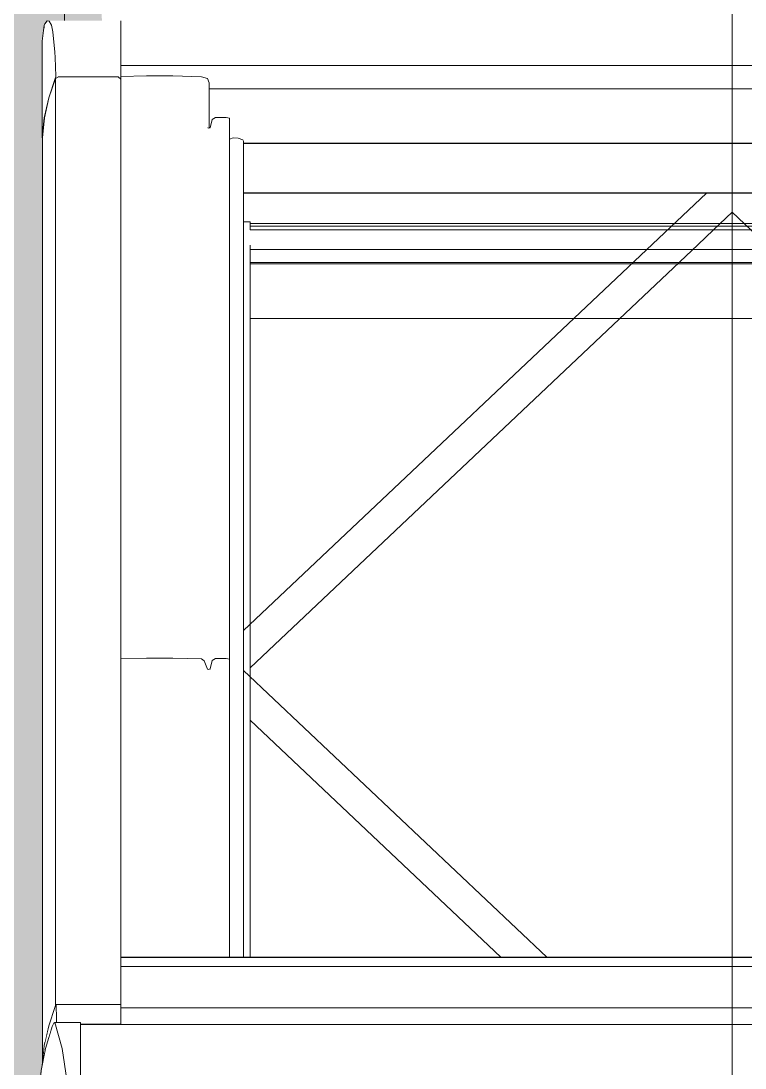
# Model space of a CAD drawing. Header units: metres. Extents: x -208 to 1512, y -277 to 123.
# Drawn here: x 841.46 to 841.907, y -3.63 to -2.984 of the extents above; entities that cross this region are included whole.
import ezdxf

# ---------------------------------------------------------------- set-up
doc = ezdxf.new("R2010")
doc.units = ezdxf.units.M
doc.header["$MEASUREMENT"] = 0
doc.linetypes.add('Wipeout_Contour', pattern=[1, 0, -1])
for name, color, linetype in [('325 Dachfenster', 7, 'Continuous'), ('330 Dachaufbau', 7, 'Continuous'), ('918 Lageplan Beschriftung.x', 7, 'Continuous')]:
    doc.layers.add(name, color=color, linetype=linetype)

# ---------------------------------------------------------------- blocks, each defined once
blk = doc.blocks.new('Dachfläche_60_5', base_point=(837.91228, -4.6))
at = {"layer": '330 Dachaufbau', "linetype": 'Continuous', "lineweight": 0, "true_color": 0x000000}
h = blk.add_hatch(color=18, dxfattribs=at)
h.paths.add_polyline_path([(844.09731, -4.5), (844.09716, -4.54333), (844.09697, -4.6), (844.22771, -4.6), (844.24327, 0.07), (843.21228, 0.07), (843.21228, -0.77152), (841.46228, -0.77152), (841.46228, 0.07), (840.45228, 0.07), (840.45228, -0.4), (840.76228, -0.4), (840.76228, -0.73528), (837.91228, -0.73528), (837.91228, -4.5)])
h.paths.add_polyline_path([(843.18728, -3.79873), (841.48728, -3.79873), (841.48728, -2.1975), (843.18728, -2.1975)], flags=0)
h.paths.add_polyline_path([(840.24913, -2.1975), (840.24913, -3.79873), (838.54913, -3.79873), (838.54913, -2.1975)], flags=0)
at = {"layer": '330 Dachaufbau', "color": 7, "linetype": 'Continuous', "lineweight": 18, "flags": 128}
blk.add_lwpolyline([(841.48728, -2.1975), (841.48728, -3.79873)], dxfattribs=at)
blk = doc.blocks.new('DF Marker 27[1467]_5', base_point=(841.89913, -2.22182))
at = {"layer": '325 Dachfenster', "color": 7, "linetype": 'Continuous', "lineweight": 13}
blk.add_line((841.89913, 1.53443), (841.89913, -4.11337), dxfattribs=at)
blk = doc.blocks.new('VELUX SlopeRoofBundle[39]_5', base_point=(825.25728, 0))
at = {"color": 254, "linetype": 'Wipeout_Contour', "lineweight": 0, "ltscale": 6735.235662}
blk.add_wipeout([(841.50987, -2.95926), (841.51025, -2.98422), (841.52193, -2.98422), (841.52193, -3.01187), (842.27633, -3.01187), (842.27633, -2.98422), (842.28801, -2.98422), (842.28839, -2.95926)], dxfattribs=at).dxf.layer = '325 Dachfenster'
at = {"color": 254, "linetype": 'Wipeout_Contour', "lineweight": 0, "ltscale": 3366.410113}
blk.add_wipeout([(841.59443, -3.05656), (841.59443, -3.56164), (841.59723, -3.56164), (841.59723, -3.05769)], dxfattribs=at).dxf.layer = '325 Dachfenster'
at = {"color": 254, "linetype": 'Wipeout_Contour', "lineweight": 0, "ltscale": 3366.148766}
blk.add_wipeout([(841.52193, -3.37775), (841.52193, -3.56164), (841.53783, -3.56164), (841.53783, -3.37723)], dxfattribs=at).dxf.layer = '325 Dachfenster'
at = {"color": 254, "linetype": 'Wipeout_Contour', "lineweight": 0, "ltscale": 3366.332612}
blk.add_wipeout([(841.57543, -3.38402), (841.57543, -3.56164), (841.57623, -3.56164), (841.57623, -3.38423)], dxfattribs=at).dxf.layer = '325 Dachfenster'
at = {"color": 254, "linetype": 'Wipeout_Contour', "lineweight": 0, "ltscale": 4207.177178}
blk.add_wipeout([(841.47283, -3.63161), (841.47283, -3.78697), (841.47475, -3.77738), (841.47543, -3.77361), (841.47543, -3.61796)], dxfattribs=at).dxf.layer = '325 Dachfenster'
at = {"color": 254, "linetype": 'Wipeout_Contour', "lineweight": 0, "ltscale": 6731.223519}
blk.add_wipeout([(841.59723, -3.05769), (841.59723, -3.56164), (841.59773, -3.56164), (841.59773, -3.0818), (841.59763, -3.08153), (841.59763, -3.05967), (841.59773, -3.05967), (841.59773, -3.05854)], dxfattribs=at).dxf.layer = '325 Dachfenster'
at = {"color": 254, "linetype": 'Wipeout_Contour', "lineweight": 0, "ltscale": 3366.212954}
blk.add_wipeout([(841.53783, -3.37723), (841.53783, -3.56164), (841.55403, -3.56164), (841.55403, -3.37723)], dxfattribs=at).dxf.layer = '325 Dachfenster'
at = {"color": 254, "linetype": 'Wipeout_Contour', "lineweight": 0, "ltscale": 3366.335813}
blk.add_wipeout([(841.57623, -3.38423), (841.57623, -3.56164), (841.57703, -3.56164), (841.57703, -3.38395)], dxfattribs=at).dxf.layer = '325 Dachfenster'
at = {"color": 254, "linetype": 'Wipeout_Contour', "lineweight": 0, "ltscale": 4207.203266}
blk.add_wipeout([(841.47543, -3.77361), (841.47842, -3.76324), (841.47953, -3.75858), (841.47953, -3.60447), (841.47543, -3.61796)], dxfattribs=at).dxf.layer = '325 Dachfenster'
at = {"color": 254, "linetype": 'Wipeout_Contour', "lineweight": 0, "ltscale": 3367.619817}
blk.add_wipeout([(841.59773, -3.09043), (841.59773, -3.0905), (842.20053, -3.0905), (842.20053, -3.09043)], dxfattribs=at).dxf.layer = '325 Dachfenster'
at = {"color": 254, "linetype": 'Wipeout_Contour', "lineweight": 0, "ltscale": 3366.319382}
blk.add_wipeout([(841.57163, -3.3778), (841.57163, -3.56164), (841.57343, -3.56164), (841.57343, -3.37886)], dxfattribs=at).dxf.layer = '325 Dachfenster'
at = {"color": 254, "linetype": 'Wipeout_Contour', "lineweight": 0, "ltscale": 10098.689274}
blk.add_wipeout([(841.47953, -3.75858), (841.4803, -3.75667), (841.48238, -3.74981), (841.4837, -3.74323), (841.48744, -3.71311), (841.48952, -3.68525), (841.48995, -3.65986), (841.48867, -3.63738), (841.48578, -3.618), (841.48128, -3.60202), (841.48064, -3.6023), (841.47953, -3.60447)], dxfattribs=at).dxf.layer = '325 Dachfenster'
at = {"color": 254, "linetype": 'Wipeout_Contour', "lineweight": 0, "ltscale": 3365.929887}
blk.add_wipeout([(841.47343, -3.62846), (841.47473, -3.62164), (841.47473, -3.6162), (841.47343, -3.62845)], dxfattribs=at).dxf.layer = '325 Dachfenster'
at = {"color": 254, "linetype": 'Wipeout_Contour', "lineweight": 0, "ltscale": 3366.327086}
blk.add_wipeout([(841.57343, -3.37886), (841.57343, -3.56164), (841.57543, -3.56164), (841.57543, -3.38402)], dxfattribs=at).dxf.layer = '325 Dachfenster'
at = {"color": 254, "linetype": 'Wipeout_Contour', "lineweight": 0, "ltscale": 3365.708801}
blk.add_wipeout([(841.48128, -3.60202), (841.48578, -3.618), (841.49713, -3.618), (841.49713, -3.60202)], dxfattribs=at).dxf.layer = '325 Dachfenster'
at = {"color": 254, "linetype": 'Wipeout_Contour', "lineweight": 0, "ltscale": 4207.661402}
blk.add_wipeout([(841.47473, -3.6162), (841.47473, -3.62164), (841.47543, -3.61796), (841.47743, -3.61138), (841.47743, -3.60403)], dxfattribs=at).dxf.layer = '325 Dachfenster'
at = {"color": 254, "linetype": 'Wipeout_Contour', "lineweight": 0, "ltscale": 3366.280566}
blk.add_wipeout([(841.55403, -3.37723), (841.55403, -3.56164), (841.57163, -3.56164), (841.57163, -3.3778)], dxfattribs=at).dxf.layer = '325 Dachfenster'
at = {"color": 254, "linetype": 'Wipeout_Contour', "lineweight": 0, "ltscale": 3366.340086}
blk.add_wipeout([(841.57703, -3.38395), (841.57703, -3.56164), (841.57833, -3.56164), (841.57833, -3.37879)], dxfattribs=at).dxf.layer = '325 Dachfenster'
at = {"color": 254, "linetype": 'Wipeout_Contour', "lineweight": 0, "ltscale": 5889.627985}
blk.add_wipeout([(841.47743, -3.61138), (841.47953, -3.60447), (841.48064, -3.6023), (841.48128, -3.60202), (841.48143, -3.60202), (841.48143, -3.59208), (841.47743, -3.60403)], dxfattribs=at).dxf.layer = '325 Dachfenster'
at = {"color": 254, "linetype": 'Wipeout_Contour', "lineweight": 0, "ltscale": 3366.069579}
blk.add_wipeout([(841.49713, -3.60294), (841.49713, -3.60322), (841.52193, -3.60322), (841.52193, -3.60294)], dxfattribs=at).dxf.layer = '325 Dachfenster'
at = {"color": 254, "linetype": 'Wipeout_Contour', "lineweight": 0, "ltscale": 3365.746023}
blk.add_wipeout([(841.48578, -3.618), (841.48867, -3.63738), (841.49713, -3.63738), (841.49713, -3.618)], dxfattribs=at).dxf.layer = '325 Dachfenster'
at = {"color": 254, "linetype": 'Wipeout_Contour', "lineweight": 0, "ltscale": 4207.062921}
blk.add_wipeout([(841.47363, -3.05626), (841.47363, -3.62657), (841.47473, -3.6162), (841.47493, -3.6153), (841.47493, -3.04401)], dxfattribs=at).dxf.layer = '325 Dachfenster'
at = {"color": 254, "linetype": 'Wipeout_Contour', "lineweight": 0, "ltscale": 3366.346784}
blk.add_wipeout([(841.57833, -3.37879), (841.57833, -3.56164), (841.58043, -3.56164), (841.58043, -3.37752)], dxfattribs=at).dxf.layer = '325 Dachfenster'
at = {"color": 254, "linetype": 'Wipeout_Contour', "lineweight": 0, "ltscale": 5048.844229}
blk.add_wipeout([(841.48143, -3.59208), (841.48143, -3.60202), (841.48233, -3.60202), (841.48233, -3.59999), (841.48197, -3.59082), (841.48188, -3.5909)], dxfattribs=at).dxf.layer = '325 Dachfenster'
at = {"layer": '325 Dachfenster', "linetype": 'Continuous', "lineweight": 0, "flags": 128}
blk.add_lwpolyline([(841.47343, -3.62845), (841.47343, -3.62846)], dxfattribs=at)
at = {"color": 254, "linetype": 'Wipeout_Contour', "lineweight": 0, "ltscale": 4206.993579}
blk.add_wipeout([(841.47493, -3.6153), (841.47743, -3.60403), (841.47763, -3.60344), (841.47763, -3.03184), (841.47493, -3.04401)], dxfattribs=at).dxf.layer = '325 Dachfenster'
at = {"color": 254, "linetype": 'Wipeout_Contour', "lineweight": 0, "ltscale": 3366.322933}
blk.add_wipeout([(841.57543, -3.0503), (841.57343, -3.04514), (841.57343, -3.37886), (841.57543, -3.38402)], dxfattribs=at).dxf.layer = '325 Dachfenster'
at = {"color": 254, "linetype": 'Wipeout_Contour', "lineweight": 0, "ltscale": 3366.364154}
blk.add_wipeout([(841.58043, -3.37752), (841.58043, -3.56164), (841.58703, -3.56164), (841.58703, -3.37752)], dxfattribs=at).dxf.layer = '325 Dachfenster'
at = {"color": 254, "linetype": 'Wipeout_Contour', "lineweight": 0, "ltscale": 3366.030333}
blk.add_wipeout([(841.52193, -3.59082), (841.48197, -3.59082), (841.48233, -3.59999), (841.52193, -3.59999)], dxfattribs=at).dxf.layer = '325 Dachfenster'
at = {"color": 254, "linetype": 'Wipeout_Contour', "lineweight": 0, "ltscale": 3366.276489}
blk.add_wipeout([(841.57163, -3.04408), (841.55403, -3.04351), (841.55403, -3.37723), (841.57163, -3.3778)], dxfattribs=at).dxf.layer = '325 Dachfenster'
at = {"color": 254, "linetype": 'Wipeout_Contour', "lineweight": 0, "ltscale": 3366.381166}
blk.add_wipeout([(841.58703, -3.37752), (841.58703, -3.56164), (841.58893, -3.56164), (841.58893, -3.37801)], dxfattribs=at).dxf.layer = '325 Dachfenster'
at = {"color": 254, "linetype": 'Wipeout_Contour', "lineweight": 0, "ltscale": 5049.303834}
blk.add_wipeout([(841.48233, -3.59999), (841.48233, -3.60202), (841.49713, -3.60202), (841.49713, -3.60294), (841.52193, -3.60294), (841.52193, -3.59999)], dxfattribs=at).dxf.layer = '325 Dachfenster'
at = {"color": 254, "linetype": 'Wipeout_Contour', "lineweight": 0, "ltscale": 4206.986658}
blk.add_wipeout([(841.47763, -3.03184), (841.47763, -3.60344), (841.48143, -3.59208), (841.48163, -3.59156), (841.48163, -3.01989)], dxfattribs=at).dxf.layer = '325 Dachfenster'
at = {"color": 254, "linetype": 'Wipeout_Contour', "lineweight": 0, "ltscale": 3366.3153}
blk.add_wipeout([(841.57343, -3.04514), (841.57163, -3.04408), (841.57163, -3.3778), (841.57343, -3.37886)], dxfattribs=at).dxf.layer = '325 Dachfenster'
at = {"color": 254, "linetype": 'Wipeout_Contour', "lineweight": 0, "ltscale": 3366.387231}
blk.add_wipeout([(841.58893, -3.05731), (841.58893, -3.56164), (841.59133, -3.56164), (841.59133, -3.05649)], dxfattribs=at).dxf.layer = '325 Dachfenster'
at = {"color": 254, "linetype": 'Wipeout_Contour', "lineweight": 0, "ltscale": 3367.627875}
blk.add_wipeout([(842.27633, -3.59644), (841.52193, -3.59644), (841.52193, -3.59875), (842.27633, -3.59875)], dxfattribs=at).dxf.layer = '325 Dachfenster'
at = {"color": 254, "linetype": 'Wipeout_Contour', "lineweight": 0, "ltscale": 3367.62811}
blk.add_wipeout([(842.30113, -3.60322), (841.49713, -3.60322), (841.49713, -3.61935), (842.30113, -3.61935)], dxfattribs=at).dxf.layer = '325 Dachfenster'
at = {"layer": '325 Dachfenster', "linetype": 'Continuous', "lineweight": 0, "flags": 128}
for points in [[(841.48128, -3.60202), (841.48578, -3.618), (841.48867, -3.63738), (841.48995, -3.65986), (841.48952, -3.68525), (841.48744, -3.71311), (841.4837, -3.74323), (841.48238, -3.74981), (841.4803, -3.75667), (841.47953, -3.75858), (841.47842, -3.76324), (841.47543, -3.77361), (841.47475, -3.77738), (841.47283, -3.78697), (841.47248, -3.79054), (841.47153, -3.79916), (841.47153, -3.80235), (841.47152, -3.81267), (841.47151, -3.82144), (841.4715, -3.82879)], [(841.48064, -3.6023), (841.47953, -3.60447), (841.47543, -3.61796), (841.47283, -3.63161), (841.47153, -3.64552), (841.47153, -3.64685)], [(841.48064, -3.6023), (841.48128, -3.60202)], [(841.48128, -3.60202), (841.49713, -3.60202)]]:
    blk.add_lwpolyline(points, dxfattribs=at)
at = {"color": 254, "linetype": 'Wipeout_Contour', "lineweight": 0, "ltscale": 3366.034082}
blk.add_wipeout([(841.48343, -3.01893), (841.48343, -3.59082), (841.52023, -3.59082), (841.52023, -3.01893)], dxfattribs=at).dxf.layer = '325 Dachfenster'
at = {"color": 254, "linetype": 'Wipeout_Contour', "lineweight": 0, "ltscale": 5050.237484}
blk.add_wipeout([(841.57543, -3.38402), (841.57623, -3.38423), (841.57623, -3.05055), (841.57553, -3.05036), (841.57553, -3.05033), (841.57543, -3.0503)], dxfattribs=at).dxf.layer = '325 Dachfenster'
at = {"color": 254, "linetype": 'Wipeout_Contour', "lineweight": 0, "ltscale": 3366.398302}
blk.add_wipeout([(841.59133, -3.05649), (841.59133, -3.56164), (841.59443, -3.56164), (841.59443, -3.05656)], dxfattribs=at).dxf.layer = '325 Dachfenster'
at = {"color": 254, "linetype": 'Wipeout_Contour', "lineweight": 0, "ltscale": 3367.627957}
blk.add_wipeout([(841.52193, -3.60322), (842.27633, -3.60322), (842.27633, -3.6015), (841.52193, -3.6015)], dxfattribs=at).dxf.layer = '325 Dachfenster'
at = {"color": 254, "linetype": 'Wipeout_Contour', "lineweight": 0, "ltscale": 3367.628432}
blk.add_wipeout([(841.49713, -3.61935), (841.49713, -3.64056), (842.30113, -3.64056), (842.30113, -3.61935)], dxfattribs=at).dxf.layer = '325 Dachfenster'
at = {"layer": '325 Dachfenster', "linetype": 'Continuous', "lineweight": 0, "flags": 128}
blk.add_lwpolyline([(841.49713, -3.82879), (841.49713, -3.82144), (841.49713, -3.81267), (841.49713, -3.80235), (841.49713, -3.79054), (841.49713, -3.77738), (841.49713, -3.76324), (841.49713, -3.75667), (841.49713, -3.74981), (841.49713, -3.74323), (841.49713, -3.71311), (841.49713, -3.68525), (841.49713, -3.65986), (841.49713, -3.63738), (841.49713, -3.618), (841.49713, -3.60202)], dxfattribs=at)
at = {"color": 254, "linetype": 'Wipeout_Contour', "lineweight": 0, "ltscale": 5049.615787}
blk.add_wipeout([(841.48163, -3.01989), (841.48163, -3.59156), (841.48188, -3.5909), (841.48197, -3.59082), (841.48343, -3.59082), (841.48343, -3.01893)], dxfattribs=at).dxf.layer = '325 Dachfenster'
at = {"color": 254, "linetype": 'Wipeout_Contour', "lineweight": 0, "ltscale": 3366.111098}
blk.add_wipeout([(841.52023, -3.01893), (841.52023, -3.59082), (841.52193, -3.59082), (841.52193, -3.02019)], dxfattribs=at).dxf.layer = '325 Dachfenster'
at = {"color": 254, "linetype": 'Wipeout_Contour', "lineweight": 0, "ltscale": 3366.376827}
blk.add_wipeout([(841.58703, -3.04383), (841.58703, -3.37752), (841.58893, -3.37801), (841.58893, -3.04433)], dxfattribs=at).dxf.layer = '325 Dachfenster'
at = {"color": 254, "linetype": 'Wipeout_Contour', "lineweight": 0, "ltscale": 3366.33179}
blk.add_wipeout([(841.57623, -3.05055), (841.57623, -3.38423), (841.57703, -3.38395), (841.57703, -3.05027)], dxfattribs=at).dxf.layer = '325 Dachfenster'
at = {"color": 254, "linetype": 'Wipeout_Contour', "lineweight": 0, "ltscale": 3367.619624}
blk.add_wipeout([(841.59763, -3.07982), (842.20063, -3.07982), (842.20063, -3.0748), (841.59763, -3.0748)], dxfattribs=at).dxf.layer = '325 Dachfenster'
at = {"layer": '325 Dachfenster', "linetype": 'Continuous', "lineweight": 0, "flags": 128}
for points in [[(841.57343, -3.37886), (841.57163, -3.3778)], [(841.47343, -3.62845), (841.47473, -3.6162), (841.47743, -3.60403), (841.48143, -3.59208), (841.48188, -3.5909)], [(841.48188, -3.5909), (841.48197, -3.59082)], [(841.48197, -3.59082), (841.48233, -3.59999), (841.48233, -3.60202)]]:
    blk.add_lwpolyline(points, dxfattribs=at)
at = {"color": 254, "linetype": 'Wipeout_Contour', "lineweight": 0, "ltscale": 3366.118289}
blk.add_wipeout([(841.48143, -3.01989), (841.48185, -3.01879), (841.48194, -3.01836), (841.48143, -3.00685)], dxfattribs=at).dxf.layer = '325 Dachfenster'
at = {"color": 254, "linetype": 'Wipeout_Contour', "lineweight": 0, "ltscale": 3366.14469}
blk.add_wipeout([(841.52193, -3.37775), (841.53783, -3.37723), (841.53783, -3.04351), (841.52193, -3.04403)], dxfattribs=at).dxf.layer = '325 Dachfenster'
at = {"color": 254, "linetype": 'Wipeout_Contour', "lineweight": 0, "ltscale": 3366.335971}
blk.add_wipeout([(841.57703, -3.05027), (841.57703, -3.38395), (841.57833, -3.37879), (841.57833, -3.04511)], dxfattribs=at).dxf.layer = '325 Dachfenster'
at = {"color": 254, "linetype": 'Wipeout_Contour', "lineweight": 0, "ltscale": 6735.239051}
blk.add_wipeout([(842.20063, -3.08067), (841.59763, -3.08067), (841.59763, -3.08153), (841.59773, -3.0818), (841.59773, -3.08258), (842.20053, -3.08258), (842.20053, -3.0818), (842.20063, -3.08153)], dxfattribs=at).dxf.layer = '325 Dachfenster'
at = {"color": 254, "linetype": 'Wipeout_Contour', "lineweight": 0, "ltscale": 3367.627315}
blk.add_wipeout([(841.52193, -3.56177), (841.52193, -3.56751), (842.27633, -3.56751), (842.27633, -3.56177)], dxfattribs=at).dxf.layer = '325 Dachfenster'
at = {"color": 254, "linetype": 'Wipeout_Contour', "lineweight": 0, "ltscale": 3367.627442}
blk.add_wipeout([(842.27633, -3.57098), (841.52193, -3.57098), (841.52193, -3.57329), (842.27633, -3.57329)], dxfattribs=at).dxf.layer = '325 Dachfenster'
at = {"color": 254, "linetype": 'Wipeout_Contour', "lineweight": 0, "ltscale": 3367.62759}
blk.add_wipeout([(841.52193, -3.5791), (841.52193, -3.58259), (842.27633, -3.58259), (842.27633, -3.5791)], dxfattribs=at).dxf.layer = '325 Dachfenster'
at = {"color": 254, "linetype": 'Wipeout_Contour', "lineweight": 0, "ltscale": 3367.627788}
blk.add_wipeout([(841.52193, -3.59202), (841.52193, -3.59296), (842.27633, -3.59296), (842.27633, -3.59202)], dxfattribs=at).dxf.layer = '325 Dachfenster'
at = {"layer": '325 Dachfenster', "linetype": 'Continuous', "lineweight": 0, "flags": 128}
for points in [[(841.57623, -3.38423), (841.57543, -3.38402)], [(841.57703, -3.38395), (841.57623, -3.38423)]]:
    blk.add_lwpolyline(points, dxfattribs=at)
at = {"color": 254, "linetype": 'Wipeout_Contour', "lineweight": 0, "ltscale": 3366.208888}
blk.add_wipeout([(841.53783, -3.04351), (841.53783, -3.37723), (841.55403, -3.37723), (841.55403, -3.04351)], dxfattribs=at).dxf.layer = '325 Dachfenster'
at = {"color": 254, "linetype": 'Wipeout_Contour', "lineweight": 0, "ltscale": 3366.342727}
blk.add_wipeout([(841.57833, -3.04511), (841.57833, -3.37879), (841.58043, -3.37752), (841.58043, -3.04383)], dxfattribs=at).dxf.layer = '325 Dachfenster'
at = {"color": 254, "linetype": 'Wipeout_Contour', "lineweight": 0, "ltscale": 3367.619709}
blk.add_wipeout([(841.59773, -3.08258), (841.59773, -3.08364), (842.20053, -3.08364), (842.20053, -3.08258)], dxfattribs=at).dxf.layer = '325 Dachfenster'
at = {"color": 254, "linetype": 'Wipeout_Contour', "lineweight": 0, "ltscale": 3367.627265}
blk.add_wipeout([(841.52193, -3.56164), (841.52193, -3.56177), (842.27633, -3.56177), (842.27633, -3.56164)], dxfattribs=at).dxf.layer = '325 Dachfenster'
at = {"color": 254, "linetype": 'Wipeout_Contour', "lineweight": 0, "ltscale": 3367.627406}
blk.add_wipeout([(841.52193, -3.56903), (841.52193, -3.57098), (842.27633, -3.57098), (842.27633, -3.56903)], dxfattribs=at).dxf.layer = '325 Dachfenster'
at = {"color": 254, "linetype": 'Wipeout_Contour', "lineweight": 0, "ltscale": 3367.627534}
blk.add_wipeout([(841.52193, -3.57605), (841.52193, -3.5791), (842.27633, -3.5791), (842.27633, -3.57605)], dxfattribs=at).dxf.layer = '325 Dachfenster'
at = {"color": 254, "linetype": 'Wipeout_Contour', "lineweight": 0, "ltscale": 3367.627839}
blk.add_wipeout([(841.52193, -3.59644), (842.27633, -3.59644), (842.27633, -3.59448), (841.52193, -3.59448)], dxfattribs=at).dxf.layer = '325 Dachfenster'
at = {"layer": '325 Dachfenster', "linetype": 'Continuous', "lineweight": 0, "flags": 128}
for points in [[(841.57163, -3.3778), (841.55403, -3.37723), (841.53783, -3.37723), (841.52193, -3.37775)], [(841.57543, -3.38402), (841.57343, -3.37886)]]:
    blk.add_lwpolyline(points, dxfattribs=at)
at = {"color": 254, "linetype": 'Wipeout_Contour', "lineweight": 0, "ltscale": 3366.141938}
blk.add_wipeout([(841.52193, -3.01871), (841.52193, -3.04403), (841.53783, -3.04351), (841.53783, -3.0182)], dxfattribs=at).dxf.layer = '325 Dachfenster'
at = {"color": 254, "linetype": 'Wipeout_Contour', "lineweight": 0, "ltscale": 5891.551295}
blk.add_wipeout([(841.57543, -3.05023), (841.57546, -3.05031), (841.57553, -3.05033), (841.57553, -3.05036), (841.57623, -3.05055), (841.57643, -3.05048), (841.57643, -3.02258)], dxfattribs=at).dxf.layer = '325 Dachfenster'
at = {"color": 254, "linetype": 'Wipeout_Contour', "lineweight": 0, "ltscale": 3366.360162}
blk.add_wipeout([(841.58043, -3.04383), (841.58043, -3.37752), (841.58703, -3.37752), (841.58703, -3.04383)], dxfattribs=at).dxf.layer = '325 Dachfenster'
at = {"color": 254, "linetype": 'Wipeout_Contour', "lineweight": 0, "ltscale": 3367.619667}
blk.add_wipeout([(841.59763, -3.07982), (841.59763, -3.08067), (842.20063, -3.08067), (842.20063, -3.07982)], dxfattribs=at).dxf.layer = '325 Dachfenster'
at = {"color": 254, "linetype": 'Wipeout_Contour', "lineweight": 0, "ltscale": 3367.627376}
blk.add_wipeout([(842.27633, -3.56751), (841.52193, -3.56751), (841.52193, -3.56903), (842.27633, -3.56903)], dxfattribs=at).dxf.layer = '325 Dachfenster'
at = {"color": 254, "linetype": 'Wipeout_Contour', "lineweight": 0, "ltscale": 3367.627485}
blk.add_wipeout([(841.52193, -3.57329), (841.52193, -3.57605), (842.27633, -3.57605), (842.27633, -3.57329)], dxfattribs=at).dxf.layer = '325 Dachfenster'
at = {"color": 254, "linetype": 'Wipeout_Contour', "lineweight": 0, "ltscale": 3367.627809}
blk.add_wipeout([(841.52193, -3.59296), (841.52193, -3.59448), (842.27633, -3.59448), (842.27633, -3.59296)], dxfattribs=at).dxf.layer = '325 Dachfenster'
at = {"color": 254, "linetype": 'Wipeout_Contour', "lineweight": 0, "ltscale": 3367.627919}
blk.add_wipeout([(841.52193, -3.59875), (841.52193, -3.6015), (842.27633, -3.6015), (842.27633, -3.59875)], dxfattribs=at).dxf.layer = '325 Dachfenster'
at = {"layer": '325 Dachfenster', "linetype": 'Continuous', "lineweight": 0, "flags": 128}
for points in [[(841.57833, -3.37879), (841.57703, -3.38395)], [(841.58043, -3.37752), (841.57833, -3.37879)], [(841.58893, -3.37801), (841.58703, -3.37752), (841.58043, -3.37752)], [(842.27633, -3.56751), (841.52193, -3.56751)], [(841.49713, -3.60294), (841.52193, -3.60294)], [(841.49713, -3.60322), (842.30113, -3.60322)], [(841.52193, -3.60294), (841.52193, -3.60322)]]:
    blk.add_lwpolyline(points, dxfattribs=at)
at = {"color": 254, "linetype": 'Wipeout_Contour', "lineweight": 0, "ltscale": 3366.206158}
blk.add_wipeout([(841.55403, -3.0182), (841.53783, -3.0182), (841.53783, -3.04351), (841.55403, -3.04351)], dxfattribs=at).dxf.layer = '325 Dachfenster'
at = {"color": 254, "linetype": 'Wipeout_Contour', "lineweight": 0, "ltscale": 2524.76531}
blk.add_wipeout([(841.57543, -3.01983), (841.57163, -3.04408), (841.57343, -3.04514)], dxfattribs=at).dxf.layer = '325 Dachfenster'
at = {"color": 254, "linetype": 'Wipeout_Contour', "lineweight": 0, "ltscale": 11786.672213}
blk.add_wipeout([(842.20933, -3.05274), (841.58893, -3.05274), (841.58893, -3.05731), (841.59133, -3.05649), (841.59443, -3.05656), (841.59723, -3.05769), (841.59773, -3.05854), (841.59773, -3.05967), (842.20053, -3.05967), (842.20053, -3.05854), (842.20103, -3.05769), (842.20383, -3.05656), (842.20693, -3.05649), (842.20933, -3.05731)], dxfattribs=at).dxf.layer = '325 Dachfenster'
at = {"color": 254, "linetype": 'Wipeout_Contour', "lineweight": 0, "ltscale": 3367.619722}
blk.add_wipeout([(841.59773, -3.08428), (842.20053, -3.08428), (842.20053, -3.08364), (841.59773, -3.08364)], dxfattribs=at).dxf.layer = '325 Dachfenster'
at = {"color": 254, "linetype": 'Wipeout_Contour', "lineweight": 0, "ltscale": 3367.627716}
blk.add_wipeout([(841.52193, -3.58631), (841.52193, -3.5902), (842.27633, -3.5902), (842.27633, -3.58631)], dxfattribs=at).dxf.layer = '325 Dachfenster'
at = {"layer": '325 Dachfenster', "linetype": 'Continuous', "lineweight": 0, "flags": 128}
blk.add_lwpolyline([(841.59133, -3.05649), (841.58893, -3.05731)], dxfattribs=at)
at = {"color": 254, "linetype": 'Wipeout_Contour', "lineweight": 0, "ltscale": 3365.989467}
blk.add_wipeout([(841.57343, -3.04514), (841.57543, -3.05023), (841.57643, -3.02258), (841.57543, -3.01983)], dxfattribs=at).dxf.layer = '325 Dachfenster'
at = {"color": 254, "linetype": 'Wipeout_Contour', "lineweight": 0, "ltscale": 3367.619448}
blk.add_wipeout([(841.59763, -3.05988), (841.59763, -3.07049), (842.20063, -3.07049), (842.20063, -3.05988)], dxfattribs=at).dxf.layer = '325 Dachfenster'
at = {"color": 254, "linetype": 'Wipeout_Contour', "lineweight": 0, "ltscale": 3367.619777}
blk.add_wipeout([(841.59773, -3.09043), (842.20053, -3.09043), (842.20053, -3.08499), (841.59773, -3.08499)], dxfattribs=at).dxf.layer = '325 Dachfenster'
at = {"color": 254, "linetype": 'Wipeout_Contour', "lineweight": 0, "ltscale": 3367.627651}
blk.add_wipeout([(842.27633, -3.58259), (841.52193, -3.58259), (841.52193, -3.58631), (842.27633, -3.58631)], dxfattribs=at).dxf.layer = '325 Dachfenster'
at = {"color": 254, "linetype": 'Wipeout_Contour', "lineweight": 0, "ltscale": 3367.627763}
blk.add_wipeout([(841.52193, -3.59078), (841.52193, -3.59128), (842.27633, -3.59128), (842.27633, -3.59078)], dxfattribs=at).dxf.layer = '325 Dachfenster'
at = {"color": 254, "linetype": 'Wipeout_Contour', "lineweight": 0, "ltscale": 3366.273736}
blk.add_wipeout([(841.57163, -3.01876), (841.55403, -3.0182), (841.55403, -3.04351), (841.57163, -3.04408)], dxfattribs=at).dxf.layer = '325 Dachfenster'
at = {"color": 254, "linetype": 'Wipeout_Contour', "lineweight": 0, "ltscale": 3367.619369}
blk.add_wipeout([(841.59763, -3.05988), (842.20063, -3.05988), (842.20063, -3.05967), (841.59763, -3.05967)], dxfattribs=at).dxf.layer = '325 Dachfenster'
at = {"color": 254, "linetype": 'Wipeout_Contour', "lineweight": 0, "ltscale": 3367.619556}
blk.add_wipeout([(841.59763, -3.07049), (841.59763, -3.0748), (842.20063, -3.0748), (842.20063, -3.07049)], dxfattribs=at).dxf.layer = '325 Dachfenster'
at = {"color": 254, "linetype": 'Wipeout_Contour', "lineweight": 0, "ltscale": 3367.619732}
blk.add_wipeout([(841.59773, -3.08499), (842.20053, -3.08499), (842.20053, -3.08428), (841.59773, -3.08428)], dxfattribs=at).dxf.layer = '325 Dachfenster'
at = {"color": 254, "linetype": 'Wipeout_Contour', "lineweight": 0, "ltscale": 2525.595226}
blk.add_wipeout([(841.88326, -3.0905), (841.59773, -3.0905), (841.59773, -3.36016)], dxfattribs=at).dxf.layer = '325 Dachfenster'
at = {"color": 254, "linetype": 'Wipeout_Contour', "lineweight": 0, "ltscale": 3367.627777}
blk.add_wipeout([(842.27633, -3.59169), (841.52193, -3.59169), (841.52193, -3.59202), (842.27633, -3.59202)], dxfattribs=at).dxf.layer = '325 Dachfenster'
at = {"layer": '325 Dachfenster', "linetype": 'Continuous', "lineweight": 0, "flags": 128}
for points in [[(841.59443, -3.05656), (841.59133, -3.05649)], [(841.59723, -3.05769), (841.59443, -3.05656)], [(841.59773, -3.05854), (841.59723, -3.05769)], [(841.59763, -3.05967), (841.59763, -3.05988)], [(841.59763, -3.05967), (842.20063, -3.05967)], [(841.59763, -3.05988), (841.59763, -3.07049), (841.59763, -3.0748), (841.59763, -3.07982), (841.59763, -3.08067), (841.59763, -3.08153)], [(841.59773, -3.05854), (841.59773, -3.05967)]]:
    blk.add_lwpolyline(points, dxfattribs=at)
at = {"color": 254, "linetype": 'Wipeout_Contour', "lineweight": 0, "ltscale": 2525.233796}
blk.add_wipeout([(841.57543, -3.01983), (841.57163, -3.01876), (841.57163, -3.04408)], dxfattribs=at).dxf.layer = '325 Dachfenster'
at = {"color": 254, "linetype": 'Wipeout_Contour', "lineweight": 0, "ltscale": 6735.248995}
blk.add_wipeout([(841.59773, -3.36016), (841.59773, -3.3849), (841.78487, -3.56164), (842.01339, -3.56164), (842.20053, -3.3849), (842.20053, -3.36016), (841.91501, -3.0905), (841.88326, -3.0905)], dxfattribs=at).dxf.layer = '325 Dachfenster'
at = {"color": 254, "linetype": 'Wipeout_Contour', "lineweight": 0, "ltscale": 3367.627771}
blk.add_wipeout([(841.52193, -3.59128), (841.52193, -3.59169), (842.27633, -3.59169), (842.27633, -3.59128)], dxfattribs=at).dxf.layer = '325 Dachfenster'
at = {"layer": '325 Dachfenster', "linetype": 'Continuous', "lineweight": 0, "flags": 128}
for points in [[(841.59773, -3.09043), (842.20053, -3.09043)], [(841.88326, -3.0905), (841.59773, -3.36016)], [(841.59773, -3.0905), (842.20053, -3.0905)], [(841.89913, -3.10238), (841.91059, -3.1132), (841.92032, -3.12239), (842.19657, -3.38328)], [(841.59773, -3.10825), (841.60163, -3.10825)], [(841.60163, -3.10825), (841.60183, -3.10846)], [(841.60183, -3.10846), (841.60183, -3.1132)], [(841.60183, -3.10931), (842.19643, -3.10931)], [(841.60183, -3.11101), (842.19643, -3.11101)], [(841.6017, -3.1132), (842.19657, -3.1132)], [(841.60183, -3.12522), (842.19643, -3.12522)], [(841.60183, -3.13335), (842.19643, -3.13335)], [(841.60183, -3.13413), (842.19643, -3.13413)], [(841.60183, -3.16786), (842.19643, -3.16786)]]:
    blk.add_lwpolyline(points, dxfattribs=at)
at = {"color": 254, "linetype": 'Wipeout_Contour', "lineweight": 0, "ltscale": 3367.61897}
blk.add_wipeout([(841.57643, -3.02622), (841.57643, -3.03818), (842.22183, -3.03818), (842.22183, -3.02622)], dxfattribs=at).dxf.layer = '325 Dachfenster'
at = {"color": 254, "linetype": 'Wipeout_Contour', "lineweight": 0, "ltscale": 3365.353975}
blk.add_wipeout([(841.57343, -3.04514), (841.57543, -3.0503), (841.57546, -3.05031), (841.57543, -3.05023)], dxfattribs=at).dxf.layer = '325 Dachfenster'
at = {"color": 254, "linetype": 'Wipeout_Contour', "lineweight": 0, "ltscale": 2525.504671}
blk.add_wipeout([(841.78487, -3.56164), (841.59773, -3.3849), (841.59773, -3.56164)], dxfattribs=at).dxf.layer = '325 Dachfenster'
at = {"color": 254, "linetype": 'Wipeout_Contour', "lineweight": 0, "ltscale": 3367.627757}
blk.add_wipeout([(841.52193, -3.59055), (841.52193, -3.59071), (842.27633, -3.59071), (842.27633, -3.59055)], dxfattribs=at).dxf.layer = '325 Dachfenster'
at = {"layer": '325 Dachfenster', "linetype": 'Continuous', "lineweight": 0, "flags": 128}
for points in [[(841.59773, -3.0818), (841.59773, -3.56164)], [(841.89913, -3.10238), (841.88768, -3.1132), (841.87794, -3.12239), (841.6017, -3.38328)], [(841.60183, -3.12267), (841.60183, -3.56164)], [(841.78487, -3.56164), (841.59773, -3.3849)], [(841.75642, -3.56164), (841.6017, -3.41552)], [(842.27633, -3.56164), (841.52193, -3.56164)]]:
    blk.add_lwpolyline(points, dxfattribs=at)
at = {"color": 254, "linetype": 'Wipeout_Contour', "lineweight": 0, "ltscale": 3367.618883}
blk.add_wipeout([(841.57643, -3.02622), (842.22183, -3.02622), (842.22183, -3.02615), (841.57643, -3.02615)], dxfattribs=at).dxf.layer = '325 Dachfenster'
at = {"color": 254, "linetype": 'Wipeout_Contour', "lineweight": 0, "ltscale": 13470.477735}
blk.add_wipeout([(841.57643, -3.03818), (841.57643, -3.05048), (841.57703, -3.05027), (841.57833, -3.04511), (841.58043, -3.04383), (841.58703, -3.04383), (841.58893, -3.04433), (841.58893, -3.05274), (842.20933, -3.05274), (842.20933, -3.04433), (842.21123, -3.04383), (842.21783, -3.04383), (842.21993, -3.0451), (842.22123, -3.05027), (842.22183, -3.05048), (842.22183, -3.03818)], dxfattribs=at).dxf.layer = '325 Dachfenster'
at = {"color": 254, "linetype": 'Wipeout_Contour', "lineweight": 0, "ltscale": 3367.627759}
blk.add_wipeout([(842.27633, -3.59071), (841.52193, -3.59071), (841.52193, -3.59078), (842.27633, -3.59078)], dxfattribs=at).dxf.layer = '325 Dachfenster'
at = {"layer": '325 Dachfenster', "linetype": 'Continuous', "lineweight": 0, "flags": 128}
for points in [[(841.57703, -3.05027), (841.57833, -3.04511)], [(841.57833, -3.04511), (841.58043, -3.04383)], [(841.58043, -3.04383), (841.58703, -3.04383), (841.58893, -3.04433)], [(841.58893, -3.04433), (841.58893, -3.37801), (841.58893, -3.56164)], [(841.57546, -3.05031), (841.57543, -3.05023)], [(841.57553, -3.05033), (841.57553, -3.05036)], [(841.57553, -3.05036), (841.57623, -3.05055)], [(841.57623, -3.05055), (841.57703, -3.05027)]]:
    blk.add_lwpolyline(points, dxfattribs=at)
at = {"color": 254, "linetype": 'Wipeout_Contour', "lineweight": 0, "ltscale": 13470.474557}
blk.add_wipeout([(842.27633, -3.01187), (841.52193, -3.01187), (841.52193, -3.01871), (841.53783, -3.0182), (841.55403, -3.0182), (841.57163, -3.01876), (841.57543, -3.01983), (841.57643, -3.02258), (841.57643, -3.02615), (842.22183, -3.02615), (842.22183, -3.02258), (842.22283, -3.01983), (842.22663, -3.01876), (842.24423, -3.0182), (842.26043, -3.0182), (842.27633, -3.01871)], dxfattribs=at).dxf.layer = '325 Dachfenster'
at = {"color": 254, "linetype": 'Wipeout_Contour', "lineweight": 0, "ltscale": 3367.627752}
blk.add_wipeout([(841.52193, -3.5902), (841.52193, -3.59055), (842.27633, -3.59055), (842.27633, -3.5902)], dxfattribs=at).dxf.layer = '325 Dachfenster'
at = {"layer": '325 Dachfenster', "linetype": 'Continuous', "lineweight": 0}
blk.add_line((841.89913, 1.53443), (841.89913, -4.11337), dxfattribs=at)
at = {"layer": '325 Dachfenster', "linetype": 'Continuous', "lineweight": 0, "flags": 128}
for points in [[(841.57643, -3.02258), (841.57543, -3.01983)], [(841.57643, -3.05048), (841.57643, -3.02258)], [(841.57643, -3.02615), (842.22183, -3.02615)], [(841.48197, -3.59082), (841.52193, -3.59082)], [(841.52193, -3.60294), (841.52193, -3.59999), (841.52193, -3.59082)], [(842.27633, -3.59296), (841.52193, -3.59296)]]:
    blk.add_lwpolyline(points, dxfattribs=at)
at = {"color": 254, "linetype": 'Wipeout_Contour', "lineweight": 0, "ltscale": 11783.975342}
blk.add_wipeout([(841.47343, -3.05626), (841.47363, -3.05641), (841.47363, -3.05626), (841.47493, -3.04401), (841.47763, -3.03184), (841.48163, -3.01989), (841.48343, -3.01893), (841.52023, -3.01893), (841.52193, -3.02019), (841.52193, -3.01879), (841.48185, -3.01879), (841.48143, -3.01989), (841.47743, -3.03184), (841.47473, -3.04401)], dxfattribs=at).dxf.layer = '325 Dachfenster'
at = {"color": 254, "linetype": 'Wipeout_Contour', "lineweight": 0, "ltscale": 4207.305989}
blk.add_wipeout([(841.47343, -2.99685), (841.47343, -3.05626), (841.47473, -3.04401), (841.47473, -2.98718), (841.4742, -2.99035)], dxfattribs=at).dxf.layer = '325 Dachfenster'
at = {"layer": '325 Dachfenster', "linetype": 'Continuous', "lineweight": 0, "flags": 128}
for points in [[(841.47343, -3.05626), (841.47363, -3.05641)], [(841.47363, -3.05626), (841.47363, -3.62657)]]:
    blk.add_lwpolyline(points, dxfattribs=at)
at = {"color": 254, "linetype": 'Wipeout_Contour', "lineweight": 0, "ltscale": 5049.10906}
blk.add_wipeout([(841.47513, -2.98607), (841.47473, -2.98718), (841.47473, -3.04401), (841.47743, -3.03184), (841.47743, -2.98451), (841.47643, -2.98422)], dxfattribs=at).dxf.layer = '325 Dachfenster'
at = {"layer": '325 Dachfenster', "linetype": 'Continuous', "lineweight": 0, "flags": 128}
blk.add_lwpolyline([(841.47343, -2.99685), (841.47343, -3.05626)], dxfattribs=at)
at = {"color": 254, "linetype": 'Wipeout_Contour', "lineweight": 0, "ltscale": 3365.998301}
blk.add_wipeout([(841.52193, -2.99113), (841.4801, -2.99113), (841.48131, -3.00365), (841.52193, -3.00365)], dxfattribs=at).dxf.layer = '325 Dachfenster'
at = {"color": 254, "linetype": 'Wipeout_Contour', "lineweight": 0, "ltscale": 6731.739503}
blk.add_wipeout([(841.47743, -2.98451), (841.47743, -3.03184), (841.48143, -3.01989), (841.48143, -3.00685), (841.48131, -3.00365), (841.4801, -2.99113), (841.47914, -2.98692), (841.47773, -2.98457)], dxfattribs=at).dxf.layer = '325 Dachfenster'
at = {"color": 254, "linetype": 'Wipeout_Contour', "lineweight": 0, "ltscale": 4207.953382}
blk.add_wipeout([(841.47643, -2.98422), (841.47743, -2.98451), (841.47773, -2.98457), (841.52193, -2.98457), (841.52193, -2.98422)], dxfattribs=at).dxf.layer = '325 Dachfenster'
at = {"color": 254, "linetype": 'Wipeout_Contour', "lineweight": 0, "ltscale": 3366.027805}
blk.add_wipeout([(841.48185, -3.01879), (841.52193, -3.01879), (841.52193, -3.01836), (841.48194, -3.01836)], dxfattribs=at).dxf.layer = '325 Dachfenster'
at = {"color": 254, "linetype": 'Wipeout_Contour', "lineweight": 0, "ltscale": 3365.990675}
blk.add_wipeout([(841.52193, -2.98457), (841.47773, -2.98457), (841.47914, -2.98692), (841.52193, -2.98692)], dxfattribs=at).dxf.layer = '325 Dachfenster'
at = {"color": 254, "linetype": 'Wipeout_Contour', "lineweight": 0, "ltscale": 4207.996556}
blk.add_wipeout([(841.48131, -3.00365), (841.48143, -3.00685), (841.48194, -3.01836), (841.52193, -3.01836), (841.52193, -3.00365)], dxfattribs=at).dxf.layer = '325 Dachfenster'
at = {"layer": '325 Dachfenster', "linetype": 'Continuous', "lineweight": 0, "flags": 128}
for points in [[(841.52193, -3.01187), (842.27633, -3.01187)], [(841.48185, -3.01879), (841.48143, -3.01989), (841.47743, -3.03184), (841.47473, -3.04401), (841.47343, -3.05626)], [(841.47363, -3.05626), (841.47493, -3.04401), (841.47763, -3.03184), (841.48163, -3.01989)], [(841.48163, -3.01989), (841.48343, -3.01893)], [(841.48163, -3.01989), (841.48163, -3.59156)], [(841.48185, -3.01879), (841.48194, -3.01836)], [(841.48343, -3.01893), (841.52023, -3.01893)], [(841.52023, -3.01893), (841.52193, -3.02019)], [(841.57543, -3.01983), (841.57163, -3.01876), (841.55403, -3.0182), (841.53783, -3.0182), (841.52193, -3.01871)], [(841.52193, -3.01879), (841.52193, -3.01836)], [(841.52193, -3.02019), (841.52193, -3.01879)], [(841.52193, -3.02019), (841.52193, -3.59082)]]:
    blk.add_lwpolyline(points, dxfattribs=at)
at = {"color": 254, "linetype": 'Wipeout_Contour', "lineweight": 0, "ltscale": 3366.002429}
blk.add_wipeout([(841.47914, -2.98692), (841.4801, -2.99113), (841.52193, -2.99113), (841.52193, -2.98692)], dxfattribs=at).dxf.layer = '325 Dachfenster'
at = {"layer": '325 Dachfenster', "linetype": 'Continuous', "lineweight": 0, "flags": 128}
for points in [[(841.47343, -2.99685), (841.4742, -2.99035), (841.47473, -2.98718), (841.47513, -2.98607), (841.47643, -2.98422), (841.47743, -2.98451), (841.47773, -2.98457), (841.47914, -2.98692), (841.4801, -2.99113), (841.48131, -3.00365), (841.48143, -3.00685), (841.48194, -3.01836)], [(841.52193, -3.01836), (841.52193, -3.00365), (841.52193, -2.99113), (841.52193, -2.98692), (841.52193, -2.98457), (841.52193, -2.98422)]]:
    blk.add_lwpolyline(points, dxfattribs=at)
at = {"layer": '325 Dachfenster', "color": 7, "lineweight": 13}
blk.add_blockref('DF Marker 27[1467]_5', (841.89913, -2.22182), dxfattribs=at)
blk = doc.blocks.new('Dachfläche_70_5', base_point=(843.22913, -2.19932))
at = {"layer": '325 Dachfenster', "linetype": 'Continuous', "lineweight": 0}
blk.add_blockref('VELUX SlopeRoofBundle[39]_5', (825.25728, 0), dxfattribs=at)

msp = doc.modelspace()

# ---------------------------------------------------------------- block references
at = {"layer": '330 Dachaufbau', "color": 7, "linetype": 'Continuous', "lineweight": 18}
msp.add_blockref('Dachfläche_60_5', (837.91228, -4.6), dxfattribs=at)

# ---------------------------------------------------------------- next in the draw order: hatches: boundary and pattern name
at = {"layer": '918 Lageplan Beschriftung.x', "linetype": 'Continuous', "lineweight": 0, "true_color": 0x3f0000}
msp.add_hatch(color=18, dxfattribs=at).paths.add_polyline_path([(825.31254, -15.07), (830.63228, -15.07), (830.63228, -15.97), (838.86228, -15.97), (838.86228, -15.07), (844.19207, -15.07), (844.24254, 0.07), (838.34728, 0.07), (838.34728, 0.8), (831.14728, 0.8), (831.14728, 0.07), (825.25702, 0.07)])

# ---------------------------------------------------------------- next in the draw order: block references
at = {"layer": '325 Dachfenster', "color": 7, "linetype": 'Continuous', "lineweight": 13, "true_color": 0xf4f4f4}
msp.add_blockref('Dachfläche_70_5', (843.22913, -2.19932), dxfattribs=at)

doc.saveas('drawing.dxf')
